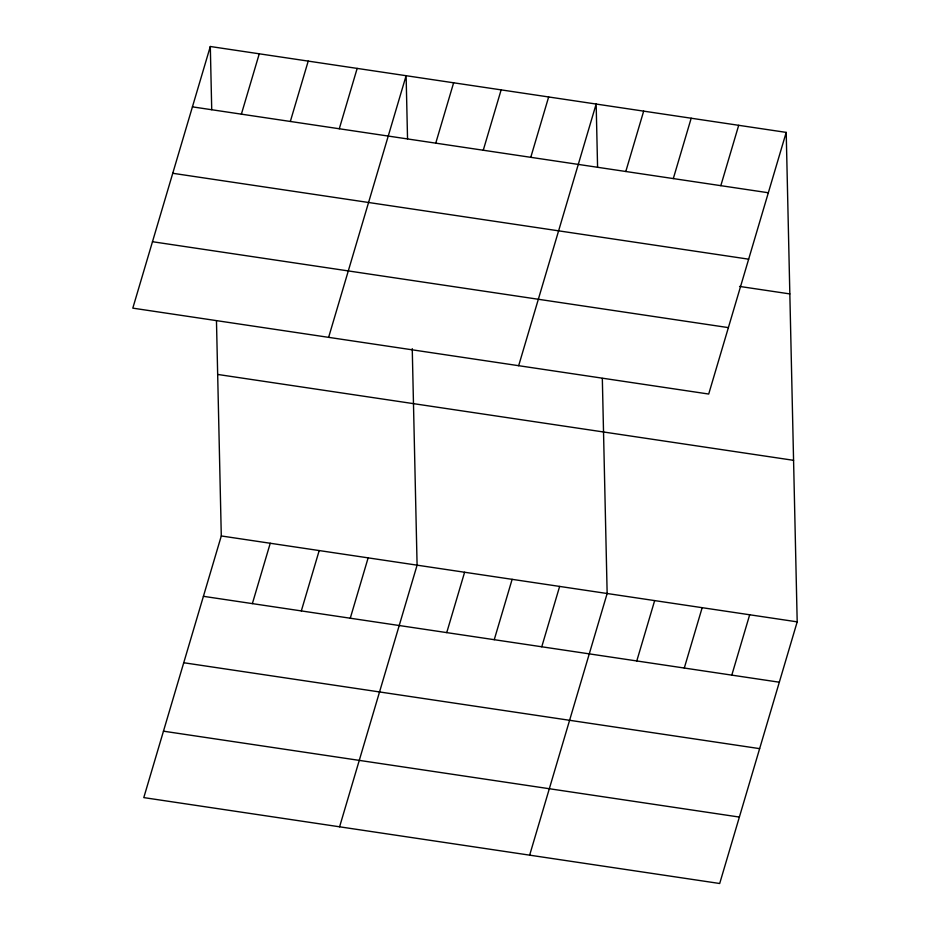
<?xml version="1.0" encoding="UTF-8"?>
<svg xmlns="http://www.w3.org/2000/svg" width="930" height="930" viewBox="0 0 930 930"><rect width="100%" height="100%" fill="white"/><g stroke="black" fill="none" stroke-linecap="round" stroke-linejoin="round"><path stroke-width="1.4" d="M210.308 46.5L132.804 308.144L708.707 394.041L786.21 132.397L210.308 46.5L211.726 109.705M241.381 114.158L259.261 53.801M290.334 121.458L308.214 61.101M339.287 128.759L357.167 68.402M216.469 320.897L221.294 535.959L143.79 797.603L719.692 883.5L797.196 621.856L786.21 132.397M328.616 337.358L406.119 75.702L407.538 138.907M252.367 603.617L270.246 543.26M435.752 143.15L453.631 82.793M301.32 610.917L319.199 550.56M483.263 150.23L501.142 89.873M350.273 618.217L368.141 557.861M530.774 157.321L548.654 96.964M339.59 826.805L417.093 565.161L412.246 348.645M518.661 365.699L596.165 104.044L597.583 167.249M446.737 632.598L464.605 572.252M625.797 171.492L643.676 111.135M494.249 639.689L512.128 579.332M673.308 178.583L691.188 118.226M541.76 646.78L559.639 586.423M720.82 185.663L738.699 125.306M529.647 855.158L607.15 593.503L602.326 378.44M636.783 660.951L654.662 600.594M684.294 668.031L702.173 607.674M731.805 675.122L749.685 614.765M192.429 106.857L768.331 192.754M172.748 173.282L748.662 259.179M739.536 286.417L789.837 293.915M152.485 241.719L728.388 327.616M217.667 374.441L793.569 460.327M221.294 535.959L797.196 621.856M203.414 596.316L779.317 682.213M183.733 662.741L759.636 748.638M163.459 731.178L739.373 817.075"/></g></svg>
